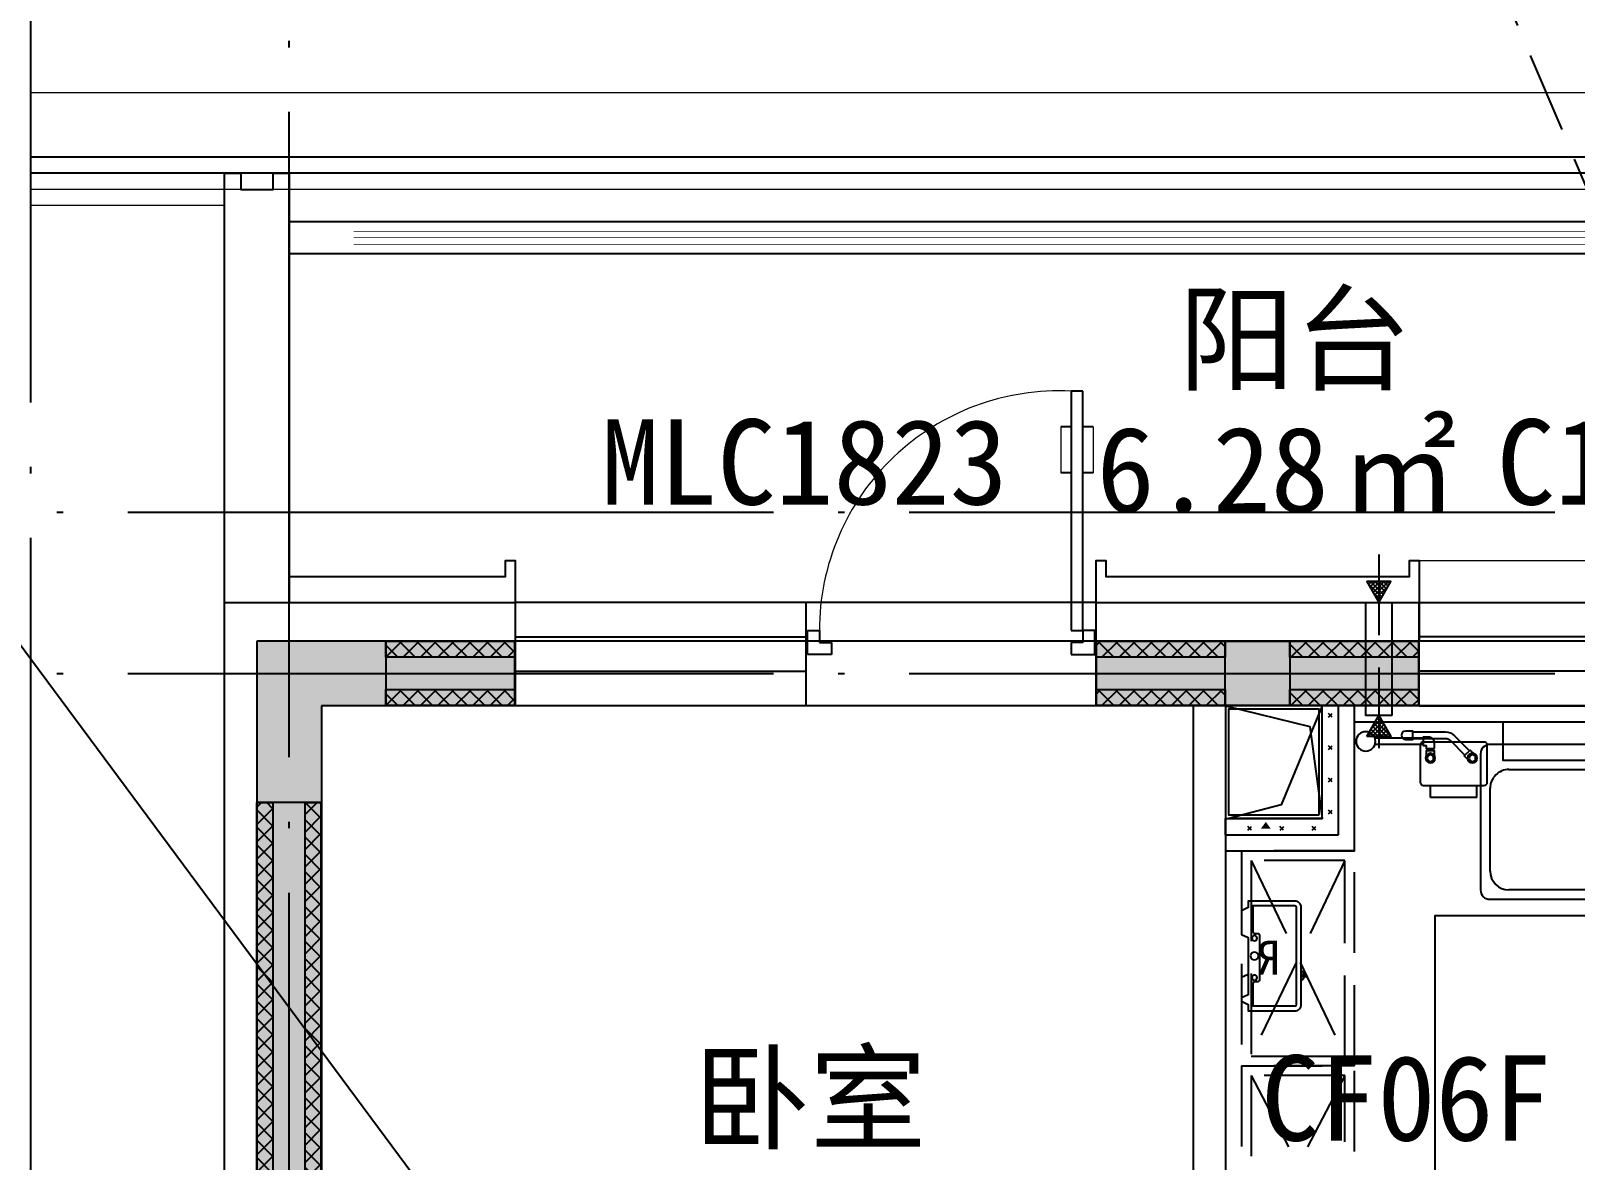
# Model space of a CAD drawing. Extents: x -46233 to 84150, y 109350 to 390860.
# Drawn here: x 28703 to 33486, y 266092 to 269591 of the extents above; entities that cross this region are included whole.
import ezdxf
from ezdxf.xclip import XClip

# ---------------------------------------------------------------- set-up
doc = ezdxf.new("R2010")
doc.units = 0
doc.header["$LTSCALE"] = 1000
doc.header["$MEASUREMENT"] = 0
doc.header["$XCLIPFRAME"] = 0
for name, pattern in [('120-CF-3.1x2.3$0$DASH', [0.35, 0.25, -0.1]), ('120-墙体$0$DASH', [0.35, 0.25, -0.1]), ('3#-轴线$1$DOTE', [2.42, 2, -0.2, 0.02, -0.2]), ('3#楼O层线脚$0$DOTE', [2.42, 2, -0.2, 0.02, -0.2]), ('DASH', [0.35, 0.25, -0.1])]:
    doc.linetypes.add(name, pattern=pattern)
doc.layers.get('Defpoints').update_dxf_attribs({"color": 4, "linetype": 'DASH'})
for name, color, linetype in [('120-CF-3.1x2.3$0$A-FLOR-SPCL', 225, 'Continuous'), ('120-MC编号-偶反$0$$1$A-ANNO-TEXT', 255, 'Continuous'), ('120-O-MC$0$A-DOOR', 51, 'Continuous'), ('120-O-MC$0$A-WALL-CONC', 9, 'Continuous'), ('120-O-MC$0$A-WALL-INSL', 241, 'Continuous'), ('120-墙体$0$110-墙体$0$A-FLOR-UNDR', 177, 'Continuous'), ('120-墙体$0$110-墙体$0$A-FURN-MOVE', 47, 'Continuous'), ('120-墙体$0$120-墙体$0$A-COLU-CONC-HATC', 204, 'Continuous'), ('120-墙体$0$120-墙体$0$A-DOOR', 51, 'Continuous'), ('120-墙体$0$120-墙体$0$A-WALL-BLOK', 131, 'Continuous'), ('120-墙体$0$120-墙体$0$A-WALL-CONC', 9, 'Continuous'), ('120-墙体$0$120-墙体$0$A-WALL-INSL', 241, 'Continuous'), ('120-墙体$0$A-COLU-CONC-HATC', 204, 'Continuous'), ('120-墙体$0$A-FLOR-SPCL', 225, 'Continuous'), ('120-墙体$0$A-FLOR-UNDR', 177, 'Continuous'), ('120-墙体$0$A-WALL-STUD', 133, 'Continuous'), ('120-墙体$0$FF-固定家具(吊柜不落地、到顶)', 30, 'Continuous'), ('120-文字-标反$0$A-ANNO-TEXT', 7, 'Continuous'), ('3#-轴线$1$A-ANNO-DOTE', 10, '3#-轴线$1$DOTE'), ('3#楼O层线脚$0$A-00-HX-113-wall-01Y$0$HRAL', 31, 'Continuous'), ('3#楼O层线脚$0$A-00-HX-113-wall-01Y$0$SUPF', 151, 'Continuous'), ('3#楼O层线脚$0$A-FLOR-UNDR', 177, 'Continuous'), ('A-ANNO-HATC-PATT', 8, 'Continuous'), ('A-ANNO-NOTE', 3, 'Continuous'), ('A-ANNO-TEXT', 255, 'Continuous'), ('S-ANNO-TEXT', 7, 'Continuous'), ('S-PC-FQ-WYQ', 4, 'Continuous'), ('可计入现浇段', 60, 'Continuous')]:
    doc.layers.add(name, color=color, linetype=linetype)
doc.layers.add('3#楼O层线脚$0$A-00-15-1#-PM-2F$0$00-装饰-看', color=46, linetype='Continuous', lineweight=5)
doc.layers.add('3#楼O层线脚$0$A-00-15-4#-PM-TF$0$00-装饰-看', color=46, linetype='Continuous', lineweight=5)
doc.styles.add('120-CF-3.1x2.3$0$地上图例$0$厨、卫01$0$08.60厨卫$0$Standard', font='simhei.ttf')
doc.styles.add('120-MC编号-偶反$0$Standard', font='')
doc.styles.add('120-文字-标反$0$Standard', font='')
doc.styles.get("Standard").update_dxf_attribs({"font": ''})
doc.styles.get('120-MC编号-偶反$0$Standard').set_extended_font_data('SimSun')
doc.styles.get('120-文字-标反$0$Standard').set_extended_font_data('SimSun')
doc.styles.get('Standard').set_extended_font_data('SimSun')
pattern_1 = [(45, (16.99, 14.34), (-50, 50), [16, -54.7107]), (135, (128.304, 14.34), (-50, -50), [16, -54.7107])]

# ---------------------------------------------------------------- blocks, each defined once
blk = doc.blocks.new('120-O-MC$0$$DorLib2D$00000009')
for p, q in [((0.4129, 0.9053), (0.4129, 0.0807)), ((0.4541, 0.9053), (0.4129, 0.9053)), ((0.4541, 0.0807), (0.4541, 0.9053)), ((0.4129, 0.7822), (0.378, 0.7822)), ((0.489, 0.7822), (0.4541, 0.7822)), ((0.4129, 0.6235), (0.378, 0.6235)), ((0.489, 0.6235), (0.4541, 0.6235)), ((-0.4941, 0.0807), (-0.4529, 0.0807)), ((-0.4941, -0.0018), (-0.4941, 0.0807)), ((-0.4529, 0.0807), (-0.4529, 0.0395)), ((0.4129, 0.0807), (0.4541, 0.0807)), ((0.4953, 0.0807), (0.4541, 0.0807)), ((0.4541, 0.0807), (0.4541, 0.0395)), ((0.4953, -0.0018), (0.4953, 0.0807)), ((-0.4529, 0.0395), (-0.4117, 0.0395)), ((-0.4117, 0.0395), (-0.4117, -0.0018)), ((0.4541, 0.0395), (0.4129, 0.0395)), ((0.4129, 0.0395), (0.4129, -0.0018)), ((-0.4941, -0.0018), (-0.4941, -0.0018)), ((-0.4117, -0.0018), (-0.4941, -0.0018)), ((0.4129, -0.0018), (0.4953, -0.0018)), ((0.4953, -0.0018), (0.4953, -0.0018))]:
    blk.add_line(p, q)
at = {"lineweight": 13}
for p, q in [((0.378, 0.7822), (0.378, 0.6235)), ((0.489, 0.7822), (0.489, 0.6235))]:
    blk.add_line(p, q, dxfattribs=at)
blk.add_arc((0.3716, 0.0817), 0.8246, 87.134, 180.0717, dxfattribs=at)
blk = doc.blocks.new('120-O-MC$0$$TCHSYS$WIN2D')
for p, q in [((-0.5, 0.5), (0.5, 0.5)), ((-0.5, 0.5), (-0.5, -0.5)), ((0.5, 0.5), (0.5, -0.5)), ((0.5, 0.1667), (-0.5, 0.1667)), ((0.5, -0.1667), (-0.5, -0.1667)), ((-0.5, -0.5), (0.5, -0.5))]:
    blk.add_line(p, q)
blk = doc.blocks.new('120-O-MC')
at = {"layer": '120-O-MC$0$A-DOOR'}
blk.add_line((-2500, 219.999479), (-1600, 219.999479), dxfattribs=at)
at = {"layer": '120-O-MC$0$A-WALL-CONC'}
for p, q in [((-2500, -100.000521), (-2500, 99.999479)), ((-700, -100.000521), (-700, 99.999479))]:
    blk.add_line(p, q, dxfattribs=at)
at = {"layer": '120-O-MC$0$A-WALL-INSL'}
for points in [[(-2500.020238, 99.471964), (-2500.020238, 220), (-3500, 220), (-3500, 100)], [(100, -3400), (200, -3400), (200, 219.999479), (-700, 219.999479), (-700, 99.999479)]]:
    blk.add_lwpolyline(points, dxfattribs=at)
at = {"layer": '120-O-MC$0$A-DOOR', "zscale": 320}
for name, p, xscale, yscale in [('120-O-MC$0$$DorLib2D$00000009', (-2050, 59.999479), -900, 900), ('120-O-MC$0$$TCHSYS$WIN2D', (-1150, 59.999479), 900, 320)]:
    blk.add_blockref(name, p, dxfattribs=dict(at, xscale=xscale, yscale=yscale))
blk = doc.blocks.new('*U147')
at = {"layer": '120-墙体$0$110-墙体$0$A-FLOR-UNDR'}
blk.add_line((0, 40.8), (280.7, 40.8), dxfattribs=at)
at = {"layer": '120-墙体$0$110-墙体$0$A-FURN-MOVE'}
blk.add_lwpolyline([(0, 390.8), (127.1, 84), (290, 40.8)], dxfattribs=at)
blk.add_lwpolyline([(10.6, 51.3), (290, 51.3), (290, 380.8), (10.6, 380.8)], close=True, dxfattribs=at)
blk.add_lwpolyline([(175, 30.8, 0, 30, 0), (175, 10, 30, 30, 0)], format="xyseb", dxfattribs=at)
at = {"layer": '120-墙体$0$FF-固定家具(吊柜不落地、到顶)'}
blk.add_lwpolyline([(0, 390.8), (300, 390.8), (300, 40.8), (0, 40.8)], close=True, dxfattribs=at)
blk = doc.blocks.new('120-CF-3.1x2.3$0$jyr5')
at = {"layer": '120-CF-3.1x2.3$0$A-FLOR-SPCL'}
for p, q in [((745622.7, 32900.4), (745622.7, 33049.9)), ((745642.7, 32900.4), (745642.7, 33049.9)), ((745603.7, 32932.4), (745603.7, 32831.3)), ((745623.7, 32932.4), (745623.7, 32831.3)), ((745662.2, 32887.9), (745655.2, 32887.9)), ((745662.2, 32867.9), (745655.2, 32867.9)), ((745806.7, 32877.9), (745770.7, 32877.9)), ((745806.7, 32733.9), (745806.7, 32877.9)), ((745629.5, 32817.2), (745675.9, 32770.9)), ((745615.4, 32803.1), (745661.7, 32756.8)), ((745806.7, 32733.9), (745770.7, 32733.9))]:
    blk.add_line(p, q, dxfattribs=at)
for points in [[(745600.7, 32954.9, -1), (745626.7, 32954.9), (745626.7, 32932.4), (745600.7, 32932.4)], [(745770.7, 32712.9), (745770.7, 32898.9, 0.414214), (745760.7, 32908.9), (745643.7, 32908.9, 0.414214), (745633.7, 32898.9), (745633.7, 32712.9, 0.414214), (745643.7, 32702.9), (745760.7, 32702.9, 0.414214)], [(745655.2, 32864.9), (745639.7, 32864.9, -0.414214), (745619.7, 32884.9), (745619.7, 32900.4), (745645.7, 32900.4), (745645.7, 32890.9), (745655.2, 32890.9)], [(745684.7, 32890.9, -1), (745684.7, 32864.9), (745662.2, 32864.9), (745662.2, 32890.9)], [(745693.9, 32757.1, -1), (745675.5, 32738.7), (745659.6, 32754.6), (745678, 32773)]]:
    blk.add_lwpolyline(points, format="xyb", close=True, dxfattribs=at)
for centre, radius in [((745632.7, 33078.2), 30), ((745684.7, 32877.9), 15), ((745684.7, 32877.9), 10), ((745684.7, 32747.9), 15), ((745684.7, 32747.9), 10)]:
    blk.add_circle(centre, radius, dxfattribs=at)
for radius in [40, 20]:
    blk.add_arc((745643.7, 32831.3), radius, 180, 225, dxfattribs=at)
blk = doc.blocks.new('120-CF-3.1x2.3$0$分集水器')
at = {"layer": '120-CF-3.1x2.3$0$A-FLOR-SPCL'}
blk.add_lwpolyline([(650, 120), (0, 120), (0, 0), (650, 0)], close=True, dxfattribs=at)
at = {"layer": '120-CF-3.1x2.3$0$A-FLOR-SPCL', "style": '120-CF-3.1x2.3$0$地上图例$0$厨、卫01$0$08.60厨卫$0$Standard'}
blk.add_text('F', height=105.1, dxfattribs=at).set_placement((288.5, 8.9))
blk = doc.blocks.new('120-CF-3.1x2.3$0$A$C7214d1e0')
at = {"layer": '120-CF-3.1x2.3$0$A-FLOR-SPCL'}
for p, q in [((966.4, 797), (0, 797)), ((0, 797), (0, 153.5)), ((384.4, 153.5), (384.4, 797)), ((966.4, 153.5), (966.4, 797)), ((0, 732.8), (384.4, 732.8)), ((384.4, 732.8), (966.4, 732.8)), ((0, 153.5), (966.4, 153.5)), ((403.6, 0), (966.4, 153.5)), ((547.8, 153.5), (425.8, 123.9)), ((425.8, 123.9), (437.9, 30.8)), ((437.9, 30.8), (399.8, 14.3)), ((399.8, 14.3), (403.6, 0))]:
    blk.add_line(p, q, dxfattribs=at)
blk = doc.blocks.new('120-CF-3.1x2.3$0$建-1-2#楼提资底图$0$A-HXD-X1-F1$0$大单盆')
for p, q in [((34861.3, 15124.9), (34861.3, 14703.2)), ((35552.1, 15154.1), (34890.4, 15154.1)), ((35581.3, 15124.9), (35581.3, 14703.2)), ((34949.5, 15076.4), (35493.8, 15076.4)), ((35396.5, 15098.1), (35359.7, 14999.7)), ((35376.5, 14990), (35443.3, 15071.1)), ((35424.4, 15108.1), (35438, 15100.3)), ((34891.2, 14761.5), (34891.2, 15018.1)), ((35359.7, 14999.7), (35376.5, 14990)), ((35552.1, 15018.1), (35552.1, 14761.5)), ((35493.8, 14703.2), (34949.5, 14703.2)), ((34890.4, 14674.1), (35552.1, 14674.1))]:
    blk.add_line(p, q)
for centre, radius in [((35368.1, 15105.5), 19.4), ((35484.7, 15105.5), 19.4), ((35541.7, 15105.5), 19.4), ((35406.1, 14914), 24.3)]:
    blk.add_circle(centre, radius)
for centre, radius, start, end in [((34890.4, 15124.9), 29.1, 90, 180), ((35552.1, 15124.9), 29.1, 0, 90), ((34949.5, 15018.1), 58.3, 90, 180), ((35414.7, 15091.3), 19.4, 60, 159.4623), ((35428.3, 15083.5), 19.4, 320.5377, 60), ((35493.8, 15018.1), 58.3, 0, 90), ((34949.5, 14761.5), 58.3, 180, 270), ((35493.8, 14761.5), 58.3, 270, 0), ((34890.4, 14703.2), 29.1, 180, 270), ((35552.1, 14703.2), 29.1, 270, 0)]:
    blk.add_arc(centre, radius, start, end)
blk = doc.blocks.new('120-CF-3.1x2.3$0$88')
for p, q in [((-662.94, 388.62), (22.86, 388.62)), ((-662.94, 0), (-662.94, 388.62)), ((-640.08, 0), (-640.08, 388.62)), ((0, 0), (0, 388.62)), ((22.86, 388.62), (22.86, 0)), ((-502.92, 342.9), (-502.92, 297.18)), ((-137.16, 342.9), (-137.16, 297.18)), ((-594.36, 251.46), (-548.64, 251.46)), ((-411.48, 251.46), (-457.2, 251.46)), ((-228.6, 251.46), (-182.88, 251.46)), ((-45.72, 251.46), (-91.44, 251.46)), ((-502.92, 160.02), (-502.92, 205.74)), ((-137.16, 160.02), (-137.16, 205.74)), ((0, 137.16), (-640.08, 137.16)), ((22.86, 0), (-662.94, 0)), ((0, 45.72), (-640.08, 45.72))]:
    blk.add_line(p, q)
for centre, radius in [((-502.92, 251.46), 91.44), ((-137.16, 251.46), 91.44), ((-571.5, 91.44), 22.86), ((-480.06, 91.44), 22.86), ((-297.18, 91.44), 22.86), ((-228.6, 91.44), 22.86), ((-137.16, 91.44), 22.86), ((-68.58, 91.44), 22.86)]:
    blk.add_circle(centre, radius)
blk = doc.blocks.new('120-CF-3.1x2.3$0$XU-125-SF$0$$0$XU-(115-120)H(2)$0$A-Kitchen-Water heater-340x190')
at = {"layer": '120-CF-3.1x2.3$0$A-FLOR-SPCL'}
for p, q in [((47.3, -187), (47.3, -185)), ((77.3, -185), (77.3, -187))]:
    blk.add_line(p, q, dxfattribs=at)
for points in [[(57.8, -20), (67.8, 0), (140.8, 0), (150.8, -20), (170.8, -20), (170.8, -165, -0.414214), (150.8, -185), (-149.2, -185, -0.414214), (-169.2, -165), (-169.2, -20), (-149.2, -20), (-139.2, 0), (-66.2, 0), (-56.2, -20)], [(-64.2, -55), (75.8, -55, 0.414214), (80.8, -50), (80.8, -40, -0.414214), (85.8, -35), (155.8, -35), (155.8, -165, -0.414214), (150.8, -170), (-149.2, -170, -0.414214), (-154.2, -165), (-154.2, -35), (-74.2, -35, -0.414214), (-69.2, -40), (-69.2, -50, 0.414214)]]:
    blk.add_lwpolyline(points, format="xyb", close=True, dxfattribs=at)
blk.add_lwpolyline([(57.8, -20), (120.8, -20), (130.8, 0)], dxfattribs=at)
blk.add_lwpolyline([(64.8, -185), (64.8, -199, -0.414214), (63.8, -200), (60.8, -200, -0.414214), (59.8, -199), (59.8, -185)], format="xyb", dxfattribs=at)
for centre, radius in [((-54.2, -40), 8), ((0.8, -40), 12), ((67.8, -40), 8)]:
    blk.add_circle(centre, radius, dxfattribs=at)
for centre, start, end in [((60.9, -171.1), 229.4531, 266.9441), ((63.7, -171.1), 273.0559, 310.5469)]:
    blk.add_arc(centre, 20.9, start, end, dxfattribs=at)
at = {"layer": '120-CF-3.1x2.3$0$A-FLOR-SPCL', "style": '120-CF-3.1x2.3$0$地上图例$0$厨、卫01$0$08.60厨卫$0$Standard'}
blk.add_text('R', height=105.1, rotation=90, dxfattribs=at).set_placement((58.4, -119.4))
blk = doc.blocks.new('120-CF-3.1x2.3')
at = {"layer": '120-CF-3.1x2.3$0$A-FLOR-SPCL'}
for p, q in [((-400, -50), (-1950, -50)), ((-1950, -50), (-1950, -350)), ((-400, -450), (-400, -50)), ((-2250, -350), (-2250, -3050))]:
    blk.add_line(p, q, dxfattribs=at)
at = {"layer": '120-CF-3.1x2.3$0$A-FLOR-SPCL', "linetype": '120-CF-3.1x2.3$0$DASH'}
blk.add_line((-1950, -350), (-2250, -350), dxfattribs=at)
for points in [[(-1950, -350), (-2250, -350), (-2250, -1095), (-1950, -1095)], [(-1980, -380), (-2220, -380), (-2220, -1065), (-1980, -1065)], [(-400, -450), (-50, -450), (-50, -1115.9), (-400, -1115.9)], [(-370, -480), (-80, -480), (-80, -1085.9), (-370, -1085.9)], [(-1950, -1095), (-2250, -1095), (-2250, -1950), (-1950, -1950)], [(-1980, -1125), (-2220, -1125), (-2220, -1920), (-1980, -1920)], [(-400, -1115.9), (-50, -1115.9), (-50, -1731.8), (-400, -1731.8)], [(-370, -1145.9), (-80, -1145.9), (-80, -1701.8), (-370, -1701.8)], [(-400, -1731.8), (-50, -1731.8), (-50, -2347.7), (-400, -2347.7)], [(-370, -1761.8), (-80, -1761.8), (-80, -2317.7), (-370, -2317.7)], [(-400, -2347.7), (-50, -2347.7), (-50, -3045), (-400, -3045)], [(-370, -2377.7), (-80, -2377.7), (-80, -3015), (-370, -3015)]]:
    blk.add_lwpolyline(points, close=True, dxfattribs=at)
for points in [[(-2220, -380), (-1980, -1065)], [(-1980, -380), (-2220, -1065)], [(-80, -480), (-370, -1085.9)], [(-370, -480), (-80, -1085.9)], [(-2220, -1125), (-1980, -1920)], [(-1980, -1125), (-2220, -1920)], [(-80, -1145.9), (-370, -1701.8)], [(-370, -1145.9), (-80, -1701.8)], [(-80, -1761.8), (-370, -2317.7)], [(-370, -1761.8), (-80, -2317.7)], [(-80, -2377.7), (-370, -3015)], [(-370, -2377.7), (-80, -3015)]]:
    blk.add_lwpolyline(points, dxfattribs=at)
at = {"layer": '120-CF-3.1x2.3$0$A-FLOR-SPCL'}
blk.add_lwpolyline([(-50, -3045), (-650, -3045), (-650, -650), (-1650, -650), (-1650, -1950), (-2250, -1950)], dxfattribs=at)
at = {"layer": '120-CF-3.1x2.3$0$A-FLOR-SPCL', "linetype": '120-CF-3.1x2.3$0$DASH', "ltscale": 0.5}
blk.add_lwpolyline([(-80, -1609.5), (-80, -2204.5), (-630, -2204.5), (-630, -1609.5)], close=True, dxfattribs=at)
at = {"layer": 'Defpoints'}
blk.add_lwpolyline([(-2300, 0), (0, 0), (0, -3100), (-2300, -3100)], close=True, dxfattribs=at)
blk.add_blockref('120-CF-3.1x2.3$0$分集水器', (-1510, -170))
at = {"layer": '120-CF-3.1x2.3$0$A-FLOR-SPCL'}
for name, p, rotation in [('120-CF-3.1x2.3$0$jyr5', (-33512.8, 745522.2), 270), ('120-CF-3.1x2.3$0$XU-125-SF$0$$0$XU-(115-120)H(2)$0$A-Kitchen-Water heater-340x190', (-50, -774.8), 270), ('120-CF-3.1x2.3$0$88', (-530, -2227), 270), ('120-CF-3.1x2.3$0$A$C7214d1e0', (-1453, -3036.4), 90)]:
    blk.add_blockref(name, p, dxfattribs=dict(at, rotation=rotation))
at = {"layer": '120-CF-3.1x2.3$0$A-FLOR-SPCL', "extrusion": (0, 0, -1), "zscale": -1}
blk.add_blockref('120-CF-3.1x2.3$0$建-1-2#楼提资底图$0$A-HXD-X1-F1$0$大单盆', (-34071.3, -15274.1), dxfattribs=at)
blk = doc.blocks.new('120-墙体$0$A$C58701B68')
at = {"layer": '120-墙体$0$A-FLOR-SPCL'}
h = blk.add_hatch(dxfattribs=at)
h.set_pattern_fill('ANSI37', color=256, scale=75, angle=180, style=0)
h.set_pattern_definition([(225, (-1337723.929, -290666.487), (6.629126075, -6.62912607), []), (315, (-1337723.929, -290666.487), (6.62912607, 6.629126075), [])])
h.paths.add_polyline_path([(37.5, 415), (0, 350), (-37.5, 415)])
h = blk.add_hatch(dxfattribs=at)
h.set_pattern_fill('ANSI37', color=256, scale=75, angle=180, style=0)
h.set_pattern_definition([(225, (-1337723.929, -290791.149), (6.629126075, -6.62912607), []), (315, (-1337723.929, -290791.149), (6.62912607, 6.629126075), [])])
h.paths.add_polyline_path([(37.5, -65), (0, 0), (-37.5, -65)])
at = {"layer": '120-墙体$0$A-FLOR-SPCL', "linetype": '120-墙体$0$DASH'}
blk.add_line((0, 498.1), (0, -112.5), dxfattribs=at)
at = {"layer": '120-墙体$0$A-FLOR-SPCL'}
for points in [[(37.5, 415), (0, 350), (-37.5, 415)], [(-40, 0), (40, 0), (40, 350), (-40, 350)], [(37.5, -65), (0, 0), (-37.5, -65)]]:
    blk.add_lwpolyline(points, close=True, dxfattribs=at)
blk = doc.blocks.new('120-墙体$0$120-墙体$0$$TCHSYS$WIN2D')
for p, q in [((-0.5, 0.5), (0.5, 0.5)), ((-0.5, 0.5), (-0.5, -0.5)), ((0.5, 0.5), (0.5, -0.5)), ((0.5, 0.1667), (-0.5, 0.1667)), ((0.5, -0.1667), (-0.5, -0.1667)), ((-0.5, -0.5), (0.5, -0.5))]:
    blk.add_line(p, q)
blk = doc.blocks.new('120-墙体')
at = {"layer": '120-墙体$0$120-墙体$0$A-COLU-CONC-HATC'}
for points in [[(-3500, 100), (-3500, -100), (-2850, -100), (-2850, 100)], [(-2850, 100), (-2850, -100), (-2500, -100), (-2500, 100)], [(-700, -100), (-100, -100), (100, 100), (-700, 100)], [(100, 100), (-100, -100), (-100, -3100), (-33.3, -3200), (100, -3200)]]:
    blk.add_hatch(color=256, dxfattribs=at).paths.add_polyline_path(points)
at = {"layer": '120-墙体$0$A-COLU-CONC-HATC'}
h = blk.add_hatch(dxfattribs=at)
h.set_pattern_fill('石膏板', color=256, scale=20, style=0)
h.set_pattern_definition(pattern_1)
h.paths.add_polyline_path([(-3250, -500), (-3200, -450), (-3200, -100), (-3250, -100)])
h = blk.add_hatch(dxfattribs=at)
h.set_pattern_fill('石膏板', color=256, scale=20, style=0)
h.set_pattern_definition(pattern_1)
h.paths.add_polyline_path([(-2900, -450), (-3200, -450), (-3250, -500), (-2900, -500)])
at = {"layer": '120-墙体$0$120-墙体$0$A-WALL-BLOK'}
for p, q in [((-5200, -100), (-5200, -3200)), ((-2900, -100), (-2900, -3200)), ((-2800, -100), (-2800, -3100))]:
    blk.add_line(p, q, dxfattribs=at)
at = {"layer": '120-墙体$0$120-墙体$0$A-WALL-CONC'}
for p, q in [((-3500, -100), (-3500, 100)), ((-3500, 100), (-2850, 100)), ((-2850, 100), (-2500, 100)), ((-2500, 100), (-2500, -100)), ((-700, 100), (100, 100)), ((-700, 100), (-700, -100)), ((100, 100), (100, -3200)), ((-3500, -100), (-2850, -100)), ((-2850, -100), (-2500, -100)), ((-700, -100), (-100, -100)), ((-100, -100), (-100, -3100))]:
    blk.add_line(p, q, dxfattribs=at)
at = {"layer": '120-墙体$0$120-墙体$0$A-WALL-INSL'}
blk.add_line((-3500, 220), (-3500, 100), dxfattribs=at)
at = {"layer": '120-墙体$0$A-FLOR-UNDR'}
blk.add_lwpolyline([(-2900, -550), (-3300, -550), (-3300, -100), (-2900, -100)], close=True, dxfattribs=at)
blk.add_lwpolyline([(-2900, -100), (-3161.6, -164.3), (-3200, -450)], dxfattribs=at)
at = {"layer": '120-墙体$0$A-WALL-STUD'}
for p, q in [((-3250, -500), (-3250, -100)), ((-3250, -100), (-3200, -100)), ((-3200, -450), (-3200, -100)), ((-2900, -450), (-3200, -450)), ((-2900, -500), (-2900, -450)), ((-2900, -500), (-3250, -500))]:
    blk.add_line(p, q, dxfattribs=at)
for name, p in [('120-墙体$0$A$C58701B68', (-3375, -130)), ('120-CF-3.1x2.3', (-2900, -100))]:
    blk.add_blockref(name, p)
at = {"layer": '120-墙体$0$120-墙体$0$A-DOOR', "xscale": -1200, "yscale": -320, "zscale": 320}
blk.add_blockref('120-墙体$0$120-墙体$0$$TCHSYS$WIN2D', (-4100, 60), dxfattribs=at)
at = {"layer": '120-墙体$0$FF-固定家具(吊柜不落地、到顶)'}
blk.add_blockref('*U147', (-3200, -490.8), dxfattribs=at)
blk = doc.blocks.new('120-文字-标反')
at = {"layer": '120-文字-标反$0$A-ANNO-TEXT', "style": '120-文字-标反$0$Standard'}
for s, p in [('卧室', (-8397.7, 5652.2)), ('CF06F', (-6639.1, 5652.2))]:
    blk.add_text(s, height=264.35, dxfattribs=at).set_placement(p)
blk = doc.blocks.new('3#-标准层')
for name, p in [('120-墙体', (20100, 0)), ('120-文字-标反', (31350, -7100))]:
    blk.add_blockref(name, p)
at = {"xscale": -1}
blk.add_blockref('120-墙体', (21700, 0), dxfattribs=at)
blk = doc.blocks.new('3#-轴线')
at = {"layer": '3#-轴线$1$A-ANNO-DOTE'}
for points in [[(20900, -16100), (20900, 5500)], [(21700, -5100), (21700, 5500)], [(-3000, 500), (45757.3, 500)], [(-3000, 0), (45757.3, 0)]]:
    blk.add_lwpolyline(points, dxfattribs=at)
blk = doc.blocks.new('RTBHGYTHGYT')
at = {"layer": 'A-ANNO-TEXT'}
blk.add_text('阳台', height=264.35, dxfattribs=at).set_placement((24454.6, 12004.6))
at = {"layer": 'Defpoints'}
for s, height, p in [('㎡', 264.3, (24957, 11600)), ('6.28', 264.35, (24200.9, 11600))]:
    blk.add_text(s, height=height, dxfattribs=at).set_placement(p)
blk = doc.blocks.new('120-MC编号-偶反')
at = {"layer": '120-MC编号-偶反$0$$1$A-ANNO-TEXT', "color": 2, "style": '120-MC编号-偶反$0$Standard'}
for s, p in [('MLC1823', (-8683.3, 7623.2, 0)), ('C1214', (-5909.4, 7623.2, 0))]:
    blk.add_text(s, height=264.35, dxfattribs=at).set_placement(p)
blk = doc.blocks.new('A$C53EF3948')
at = {"layer": 'S-PC-FQ-WYQ'}
h = blk.add_hatch(dxfattribs=at)
h.set_pattern_fill('ANSI37', color=8, scale=12, angle=180)
h.set_pattern_definition([(225, (-530305.14, -690264.16), (26.9407684, -26.9407684), []), (315, (-530305.14, -690264.16), (26.9407684, 26.9407684), [])])
h.paths.add_polyline_path([(22099.3, -50), (22099.3, 0), (22499.3, 0), (22499.3, -50)])
h = blk.add_hatch(dxfattribs=at)
h.set_pattern_fill('ANSI37', color=8, scale=12, angle=180)
h.set_pattern_definition([(225, (-532505.23, -690264.16), (26.9407684, -26.9407684), []), (315, (-532505.23, -690264.16), (26.9407684, 26.9407684), [])])
h.paths.add_polyline_path([(24299.4, -50), (24299.4, 0), (24699.4, 0), (24699.4, -50)])
h = blk.add_hatch(dxfattribs=at)
h.set_pattern_fill('ANSI37', color=8, scale=12, angle=180)
h.set_pattern_definition([(225, (-533105.24, -690264.16), (26.9407684, -26.9407684), []), (315, (-533105.24, -690264.16), (26.9407684, 26.9407684), [])])
h.paths.add_polyline_path([(24899.4, -50), (24899.4, 0), (25299.3, 0), (25299.3, -50)])
h = blk.add_hatch(dxfattribs=at)
h.set_pattern_fill('ANSI37', color=8, scale=12, angle=180)
h.set_pattern_definition([(225, (-530305.14, -690414.16), (26.9407684, -26.9407684), []), (315, (-530305.14, -690414.16), (26.9407684, 26.9407684), [])])
h.paths.add_polyline_path([(22099.3, -200), (22099.3, -150), (22499.3, -150), (22499.3, -200)])
h = blk.add_hatch(dxfattribs=at)
h.set_pattern_fill('ANSI37', color=8, scale=12, angle=180)
h.set_pattern_definition([(225, (-532505.23, -690414.16), (26.9407684, -26.9407684), []), (315, (-532505.23, -690414.16), (26.9407684, 26.9407684), [])])
h.paths.add_polyline_path([(24299.4, -200), (24299.4, -150), (24699.4, -150), (24699.4, -200)])
h = blk.add_hatch(dxfattribs=at)
h.set_pattern_fill('ANSI37', color=8, scale=12, angle=180)
h.set_pattern_definition([(225, (-533105.24, -690414.16), (26.9407684, -26.9407684), []), (315, (-533105.24, -690414.16), (26.9407684, 26.9407684), [])])
h.paths.add_polyline_path([(24899.4, -200), (24899.4, -150), (25299.3, -150), (25299.3, -200)])
h = blk.add_hatch(dxfattribs=at)
h.set_pattern_fill('ANSI37', color=8, scale=12, angle=90)
h.set_pattern_definition([(135, (-878155.81, 684089.665), (-26.9407684, -26.9407684), []), (225, (-878155.81, 684089.665), (26.9407684, -26.9407684), [])])
h.paths.add_polyline_path([(21749.3, -3500.1), (21699.3, -3500.1), (21699.5, -500.1), (21749.5, -500.1)])
h = blk.add_hatch(dxfattribs=at)
h.set_pattern_fill('ANSI37', color=8, scale=12, angle=90)
h.set_pattern_definition([(135, (-878305.81, 684089.665), (-26.9407684, -26.9407684), []), (225, (-878305.81, 684089.665), (26.9407684, -26.9407684), [])])
h.paths.add_polyline_path([(21899.3, -3200.2), (21849.3, -3200.2), (21849.5, -500.1), (21899.5, -500.1)])
h.paths.add_polyline_path([(21849.3, -3400.1), (21899.3, -3400.1), (21899.3, -3500.1), (21849.3, -3500.1)])
at = {"layer": 'S-PC-FQ-WYQ', "color": 8}
for points in [[(22099.3, -50), (22099.3, 0), (22499.3, 0), (22499.3, -50)], [(22499.3, -200), (22499.3, 0), (22099.3, 0), (22099.3, -200)], [(24299.3, 0), (22499.3, 0), (22499.3, -200), (24299.3, -200)], [(24299.4, -50), (24299.4, 0), (24699.4, 0), (24699.4, -50)], [(24699.4, -200), (24699.4, 0), (24299.4, 0), (24299.4, -200)], [(24899.4, -50), (24899.4, 0), (25299.3, 0), (25299.3, -50)], [(25299.3, -200), (25299.3, 0), (24899.4, 0), (24899.4, -200)], [(26499.3, 0), (25299.3, 0), (25299.3, -200), (26499.3, -200)], [(22099.3, -200), (22099.3, -150), (22499.3, -150), (22499.3, -200)], [(24299.4, -200), (24299.4, -150), (24699.4, -150), (24699.4, -200)], [(24899.4, -200), (24899.4, -150), (25299.3, -150), (25299.3, -200)], [(21749.3, -3500.1), (21699.3, -3500.1), (21699.5, -500.1), (21749.5, -500.1)], [(21899.5, -500.1), (21699.5, -500.1), (21699.3, -3500.1), (21899.3, -3500.1)]]:
    blk.add_lwpolyline(points, close=True, dxfattribs=at)
blk.add_lwpolyline([(21849.3, -3200.2), (21849.5, -500.1), (21899.5, -500.1), (21899.3, -3500.1), (21849.3, -3500.1), (21849.3, -3400.1)], dxfattribs=at)
at = {"layer": '可计入现浇段', "color": 8}
for p, q in [((24699.4, 0), (24699.4, 0)), ((24699.4, 0), (24699.4, 0)), ((24699.4, 0), (24899.4, 0)), ((24699.4, -200), (24699.4, 0)), ((24899.4, 0), (24899.4, 0)), ((24899.4, 0), (24899.4, 0)), ((24899.4, 0), (24899.4, -200)), ((24899.4, -200), (24699.4, -200))]:
    blk.add_line(p, q, dxfattribs=at)
blk = doc.blocks.new('*U251')
at = {"layer": '3#楼O层线脚$0$A-FLOR-UNDR'}
blk.add_lwpolyline([(0, 0), (4400, 0), (4400, -100), (0, -100)], close=True, dxfattribs=at)
at = {"layer": '3#楼O层线脚$0$A-FLOR-UNDR', "const_width": 2}
for points in [[(200, -30), (4200, -30)], [(200, -50), (4200, -50)], [(4200, -70), (200, -70)]]:
    blk.add_lwpolyline(points, dxfattribs=at)
blk = doc.blocks.new('3#楼O层线脚')
at = {"layer": '3#楼O层线脚$0$A-00-15-1#-PM-2F$0$00-装饰-看', "linetype": 'ByBlock'}
for points in [[(10450, 8899.9), (4950, 8899.9, 0.414213), (4350, 8299.9), (4350, 7399.9)], [(4700, 7399.9), (4700, 8049.9, -0.414214), (5250, 8599.9), (10450, 8599.9)]]:
    blk.add_lwpolyline(points, format="xyb", dxfattribs=at)
blk.add_lwpolyline([(9850, 8549.9), (10450, 8549.9)], dxfattribs=at)
at = {"layer": '3#楼O层线脚$0$A-00-15-4#-PM-TF$0$00-装饰-看', "color": 251}
blk.add_lwpolyline([(6149.6, 7449.9), (4950, 7450)], dxfattribs=at)
at = {"layer": '3#楼O层线脚$0$A-00-HX-113-wall-01Y$0$HRAL'}
for points in [[(9850, 7320), (9850, 8649.9), (9800, 8649.9), (9800, 8599.9), (9700, 8599.9), (9700, 8649.9), (9650, 8649.9), (9650, 7320)], [(7150, 7320), (7150, 7450), (7120, 7450), (7120, 7399.9), (6180, 7399.9), (6180, 7450), (6150, 7450), (6150, 7320)], [(9649.9, 7399.9), (9649.9, 7399.9), (8980, 7399.9), (8980, 7450), (8950, 7450), (8950, 7320)]]:
    blk.add_lwpolyline(points, dxfattribs=at)
at = {"layer": '3#楼O层线脚$0$A-00-HX-113-wall-01Y$0$SUPF'}
for points in [[(4600, 7399.9), (4600, 8049.9, -0.414214), (5250, 8699.9), (10450, 8699.9)], [(4650, 7399.9), (4650, 8049.9, -0.414214), (5250, 8649.9), (10450, 8649.9)]]:
    blk.add_lwpolyline(points, format="xyb", dxfattribs=at)
at = {"linetype": '3#楼O层线脚$0$DOTE', "xscale": -1}
blk.add_blockref('*U251', (9650, 8500), dxfattribs=at)

msp = doc.modelspace()

# ---------------------------------------------------------------- linework, layer by layer
at = {"layer": 'A-ANNO-HATC-PATT', "linetype": 'DASH'}
msp.add_lwpolyline([(32935.7, 270481.8), (34202.7, 267500)], dxfattribs=at)
at = {"layer": 'A-ANNO-NOTE', "color": 1}
msp.add_line((33343.2, 261384.8), (26729.3, 270305.1), dxfattribs=at)

# ---------------------------------------------------------------- block references
for name, p in [('3#-轴线', (7802.7, 267600)), ('3#-标准层', (7802.7, 267600)), ('RTBHGYTHGYT', (7802.7, 256500)), ('120-MC编号-偶反', (39152.7, 260500))]:
    msp.add_blockref(name, p)
ref = msp.add_blockref('3#-标准层', (48335.7, 270581.6), dxfattribs=dict(xscale=-1))
XClip(ref).set_block_clipping_path([(13950.1868390978, -739.0899269497), (15900.2939302715, 1064.5870924947)])
at = {"xscale": -1}
for name, p in [('3#楼O层线脚', (39152.7, 260500)), ('120-O-MC', (29502.7, 267600))]:
    msp.add_blockref(name, p, dxfattribs=at)
at = {"layer": 'S-ANNO-TEXT'}
msp.add_blockref('A$C53EF3948', (7702.7, 267700.1), dxfattribs=at)

doc.saveas('drawing.dxf')
